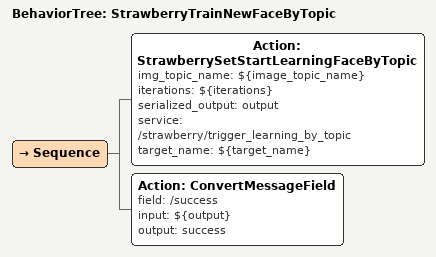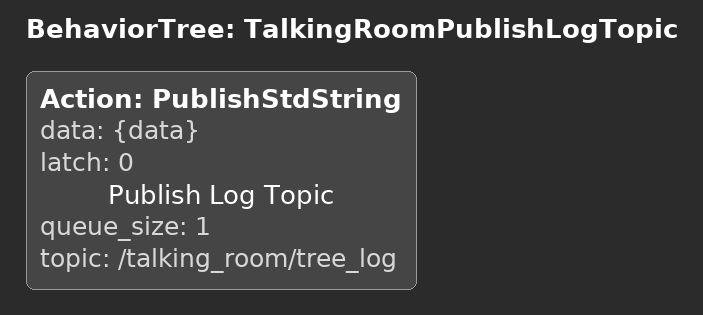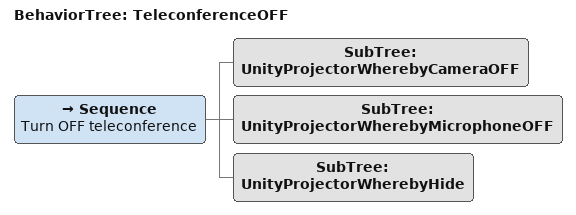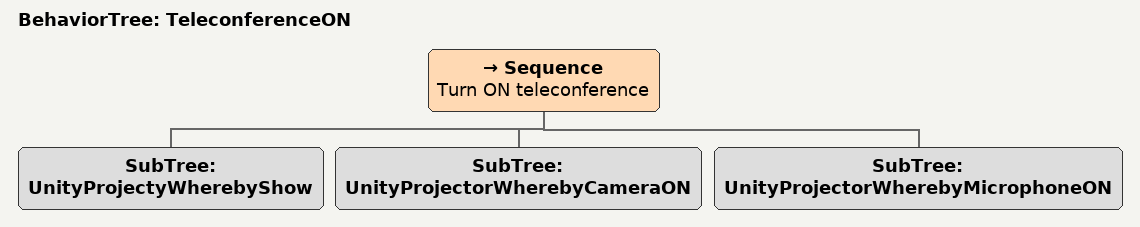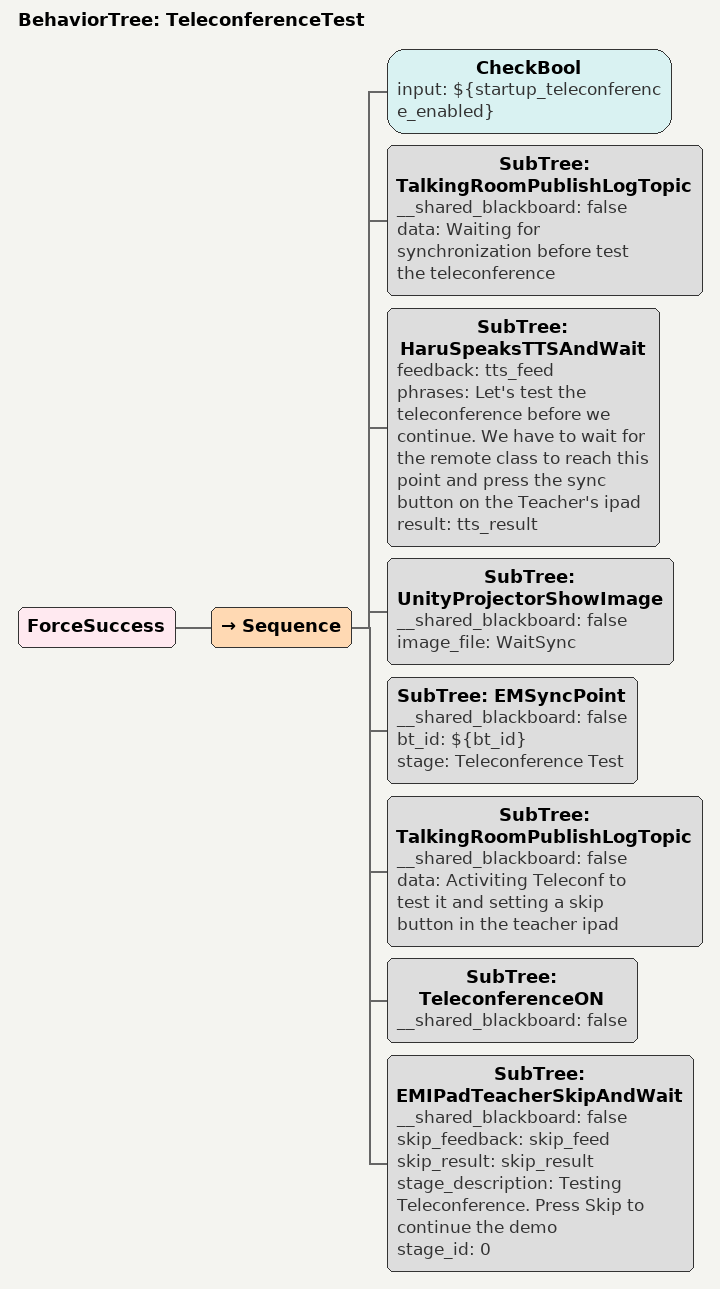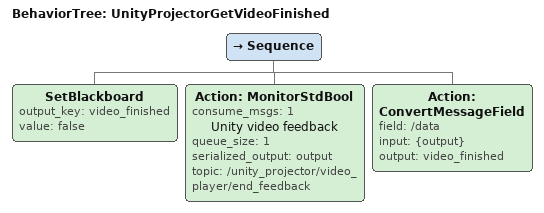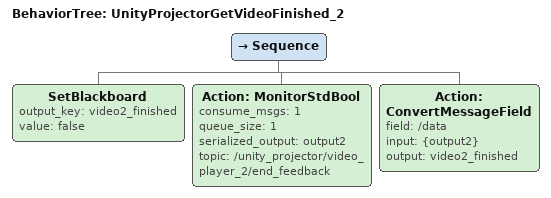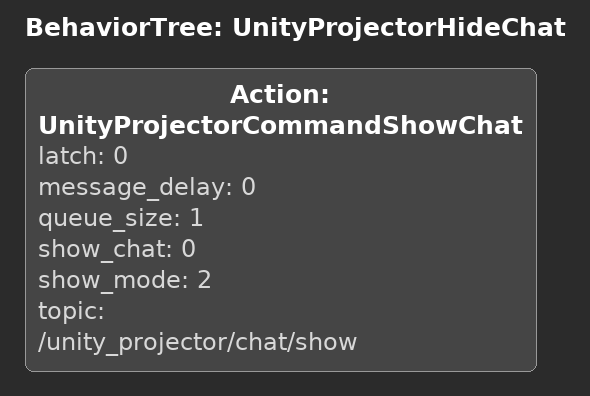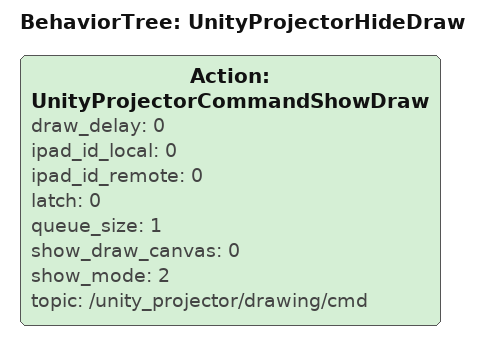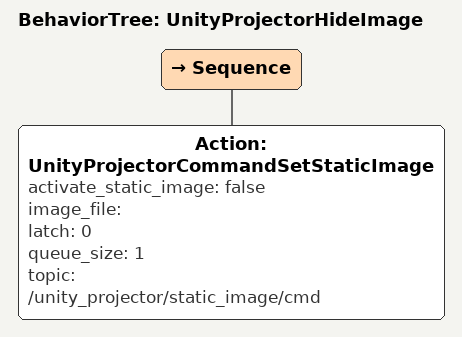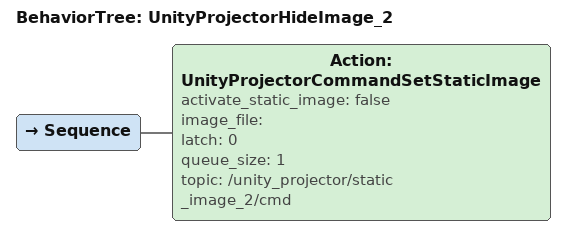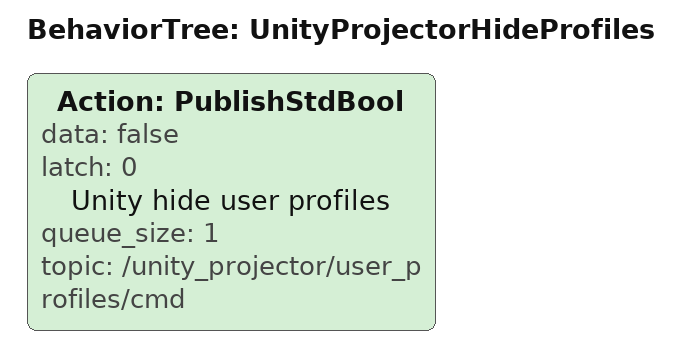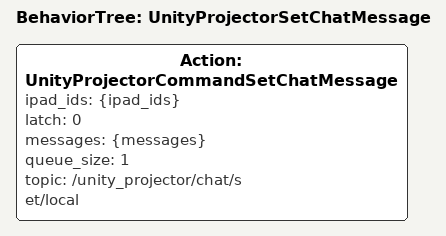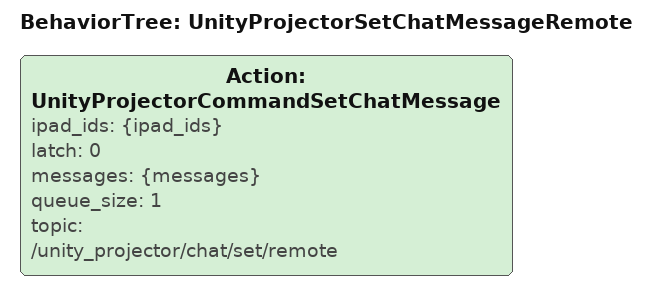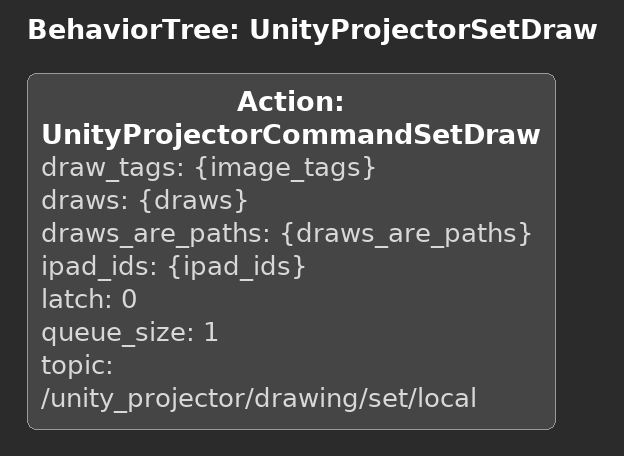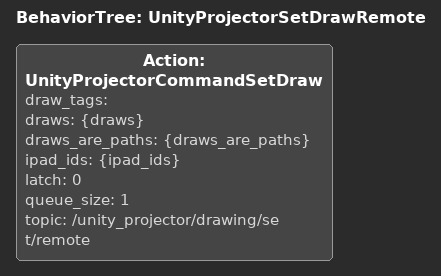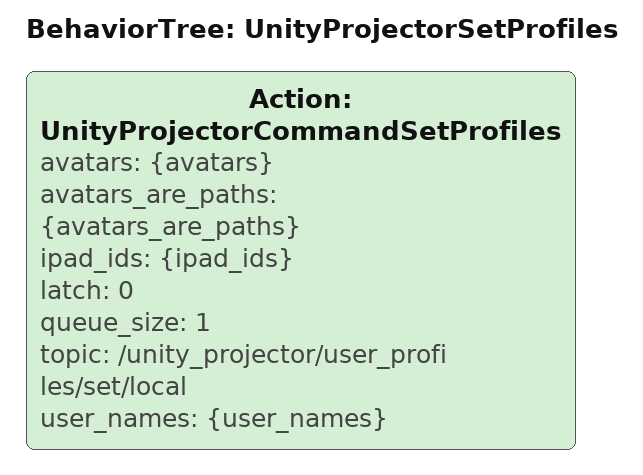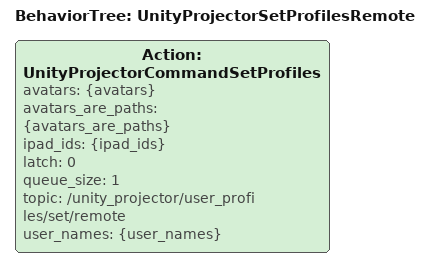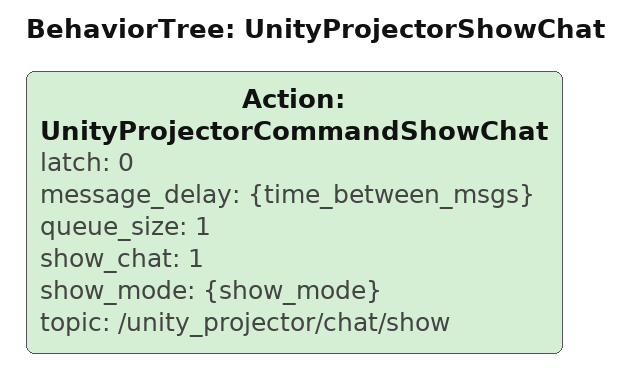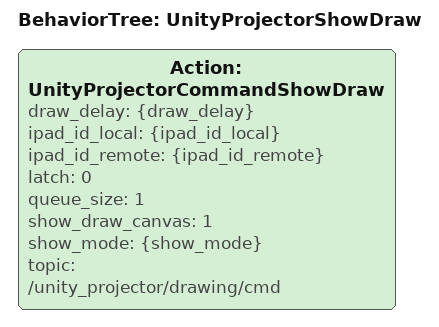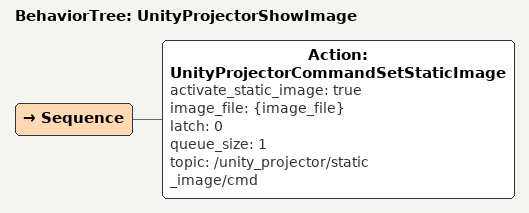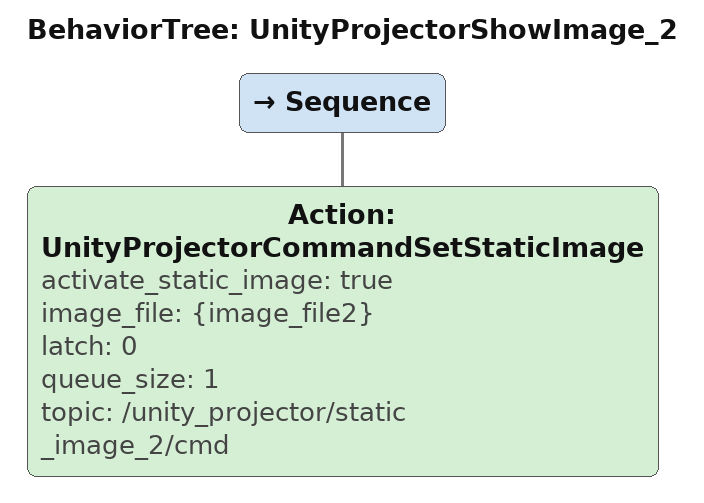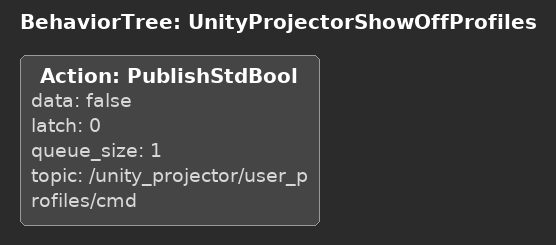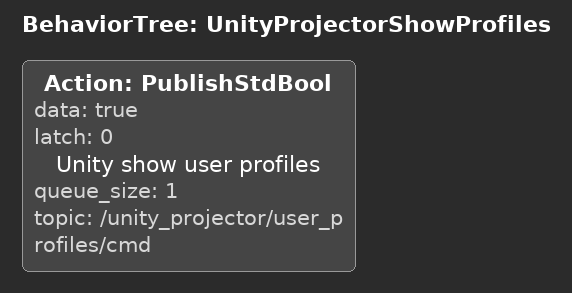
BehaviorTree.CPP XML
<BehaviorTree ID="StrawberryTrainNewFaceByTopic">
    <Sequence>
        <Action ID="StrawberrySetStartLearningFaceByTopic" img_topic_name="${image_topic_name}" iterations="${iterations}" serialized_output="output" service="/strawberry/trigger_learning_by_topic" target_name="${target_name}"/>
        <Action ID="ConvertMessageField" field="/success" input="${output}" output="success"/>
    </Sequence>
</BehaviorTree>

<BehaviorTree ID="TalkingRoomPublishLogTopic">
    <Action ID="PublishStdString" data="{data}" latch="0" name="Publish Log Topic" queue_size="1" topic="/talking_room/tree_log"/>
</BehaviorTree>

<BehaviorTree ID="TeleconferenceOFF">
    <Sequence name="Turn OFF teleconference">
        <SubTree ID="UnityProjectorWherebyCameraOFF"/>
        <SubTree ID="UnityProjectorWherebyMicrophoneOFF"/>
        <SubTree ID="UnityProjectorWherebyHide"/>
    </Sequence>
</BehaviorTree>

<BehaviorTree ID="TeleconferenceON">
    <Sequence name="Turn ON teleconference">
        <SubTree ID="UnityProjectyWherebyShow"/>
        <SubTree ID="UnityProjectorWherebyCameraON"/>
        <SubTree ID="UnityProjectorWherebyMicrophoneON"/>
    </Sequence>
</BehaviorTree>

<BehaviorTree ID="TeleconferenceTest">
    <ForceSuccess>
        <Sequence>
            <CheckBool input="${startup_teleconference_enabled}"/>
            <SubTree ID="TalkingRoomPublishLogTopic" __shared_blackboard="false" data="Waiting for synchronization before test the teleconference"/>
            <SubTree ID="HaruSpeaksTTSAndWait" feedback="tts_feed" phrases="Let's test the teleconference before we continue. We have to wait for the remote class to reach this point and press the sync button on the Teacher's ipad" result="tts_result"/>
            <SubTree ID="UnityProjectorShowImage" __shared_blackboard="false" image_file="WaitSync"/>
            <SubTree ID="EMSyncPoint" __shared_blackboard="false" bt_id="${bt_id}" stage="Teleconference Test"/>
            <SubTree ID="TalkingRoomPublishLogTopic" __shared_blackboard="false" data="Activiting Teleconf to test it and setting a skip button in the teacher ipad"/>
            <SubTree ID="TeleconferenceON" __shared_blackboard="false"/>
            <SubTree ID="EMIPadTeacherSkipAndWait" __shared_blackboard="false" skip_feedback="skip_feed" skip_result="skip_result" stage_description="Testing Teleconference. Press Skip to continue the demo" stage_id="0"/>
        </Sequence>
    </ForceSuccess>
</BehaviorTree>

<BehaviorTree ID="UnityProjectorGetVideoFinished">
    <Sequence>
        <SetBlackboard output_key="video_finished" value="false"/>
        <Action ID="MonitorStdBool" consume_msgs="1" name="Unity video feedback" queue_size="1" serialized_output="output" topic="/unity_projector/video_player/end_feedback"/>
        <Action ID="ConvertMessageField" field="/data" input="{output}" output="video_finished"/>
    </Sequence>
</BehaviorTree>

<BehaviorTree ID="UnityProjectorGetVideoFinished_2">
    <Sequence>
        <SetBlackboard output_key="video2_finished" value="false"/>
        <Action ID="MonitorStdBool" consume_msgs="1" queue_size="1" serialized_output="output2" topic="/unity_projector/video_player_2/end_feedback"/>
        <Action ID="ConvertMessageField" field="/data" input="{output2}" output="video2_finished"/>
    </Sequence>
</BehaviorTree>

<BehaviorTree ID="UnityProjectorHideChat">
    <Action ID="UnityProjectorCommandShowChat" latch="0" message_delay="0" queue_size="1" show_chat="0" show_mode="2" topic="/unity_projector/chat/show"/>
</BehaviorTree>

<BehaviorTree ID="UnityProjectorHideDraw">
    <Action ID="UnityProjectorCommandShowDraw" draw_delay="0" ipad_id_local="0" ipad_id_remote="0" latch="0" queue_size="1" show_draw_canvas="0" show_mode="2" topic="/unity_projector/drawing/cmd"/>
</BehaviorTree>

<BehaviorTree ID="UnityProjectorHideImage">
    <Sequence>
        <Action ID="UnityProjectorCommandSetStaticImage" activate_static_image="false" image_file="" latch="0" queue_size="1" topic="/unity_projector/static_image/cmd"/>
    </Sequence>
</BehaviorTree>

<BehaviorTree ID="UnityProjectorHideImage_2">
    <Sequence>
        <Action ID="UnityProjectorCommandSetStaticImage" activate_static_image="false" image_file="" latch="0" queue_size="1" topic="/unity_projector/static_image_2/cmd"/>
    </Sequence>
</BehaviorTree>

<BehaviorTree ID="UnityProjectorHideProfiles">
    <Action ID="PublishStdBool" data="false" latch="0" name="Unity hide user profiles" queue_size="1" topic="/unity_projector/user_profiles/cmd"/>
</BehaviorTree>

<BehaviorTree ID="UnityProjectorSetChatMessage">
    <Action ID="UnityProjectorCommandSetChatMessage" ipad_ids="{ipad_ids}" latch="0" messages="{messages}" queue_size="1" topic="/unity_projector/chat/set/local"/>
</BehaviorTree>

<BehaviorTree ID="UnityProjectorSetChatMessageRemote">
    <Action ID="UnityProjectorCommandSetChatMessage" ipad_ids="{ipad_ids}" latch="0" messages="{messages}" queue_size="1" topic="/unity_projector/chat/set/remote"/>
</BehaviorTree>

<BehaviorTree ID="UnityProjectorSetDraw">
    <Action ID="UnityProjectorCommandSetDraw" draw_tags="{image_tags}" draws="{draws}" draws_are_paths="{draws_are_paths}" ipad_ids="{ipad_ids}" latch="0" queue_size="1" topic="/unity_projector/drawing/set/local"/>
</BehaviorTree>

<BehaviorTree ID="UnityProjectorSetDrawRemote">
    <Action ID="UnityProjectorCommandSetDraw" draw_tags="" draws="{draws}" draws_are_paths="{draws_are_paths}" ipad_ids="{ipad_ids}" latch="0" queue_size="1" topic="/unity_projector/drawing/set/remote"/>
</BehaviorTree>

<BehaviorTree ID="UnityProjectorSetProfiles">
    <Action ID="UnityProjectorCommandSetProfiles" avatars="{avatars}" avatars_are_paths="{avatars_are_paths}" ipad_ids="{ipad_ids}" latch="0" queue_size="1" topic="/unity_projector/user_profiles/set/local" user_names="{user_names}"/>
</BehaviorTree>

<BehaviorTree ID="UnityProjectorSetProfilesRemote">
    <Action ID="UnityProjectorCommandSetProfiles" avatars="{avatars}" avatars_are_paths="{avatars_are_paths}" ipad_ids="{ipad_ids}" latch="0" queue_size="1" topic="/unity_projector/user_profiles/set/remote" user_names="{user_names}"/>
</BehaviorTree>

<BehaviorTree ID="UnityProjectorShowChat">
    <Action ID="UnityProjectorCommandShowChat" latch="0" message_delay="{time_between_msgs}" queue_size="1" show_chat="1" show_mode="{show_mode}" topic="/unity_projector/chat/show"/>
</BehaviorTree>

<BehaviorTree ID="UnityProjectorShowDraw">
    <Action ID="UnityProjectorCommandShowDraw" draw_delay="{draw_delay}" ipad_id_local="{ipad_id_local}" ipad_id_remote="{ipad_id_remote}" latch="0" queue_size="1" show_draw_canvas="1" show_mode="{show_mode}" topic="/unity_projector/drawing/cmd"/>
</BehaviorTree>

<BehaviorTree ID="UnityProjectorShowImage">
    <Sequence>
        <Action ID="UnityProjectorCommandSetStaticImage" activate_static_image="true" image_file="{image_file}" latch="0" queue_size="1" topic="/unity_projector/static_image/cmd"/>
    </Sequence>
</BehaviorTree>

<BehaviorTree ID="UnityProjectorShowImage_2">
    <Sequence>
        <Action ID="UnityProjectorCommandSetStaticImage" activate_static_image="true" image_file="{image_file2}" latch="0" queue_size="1" topic="/unity_projector/static_image_2/cmd"/>
    </Sequence>
</BehaviorTree>

<BehaviorTree ID="UnityProjectorShowOffProfiles">
    <Action ID="PublishStdBool" data="false" latch="0" queue_size="1" topic="/unity_projector/user_profiles/cmd"/>
</BehaviorTree>

<BehaviorTree ID="UnityProjectorShowProfiles">
    <Action ID="PublishStdBool" data="true" latch="0" name="Unity show user profiles" queue_size="1" topic="/unity_projector/user_profiles/cmd"/>
</BehaviorTree>
